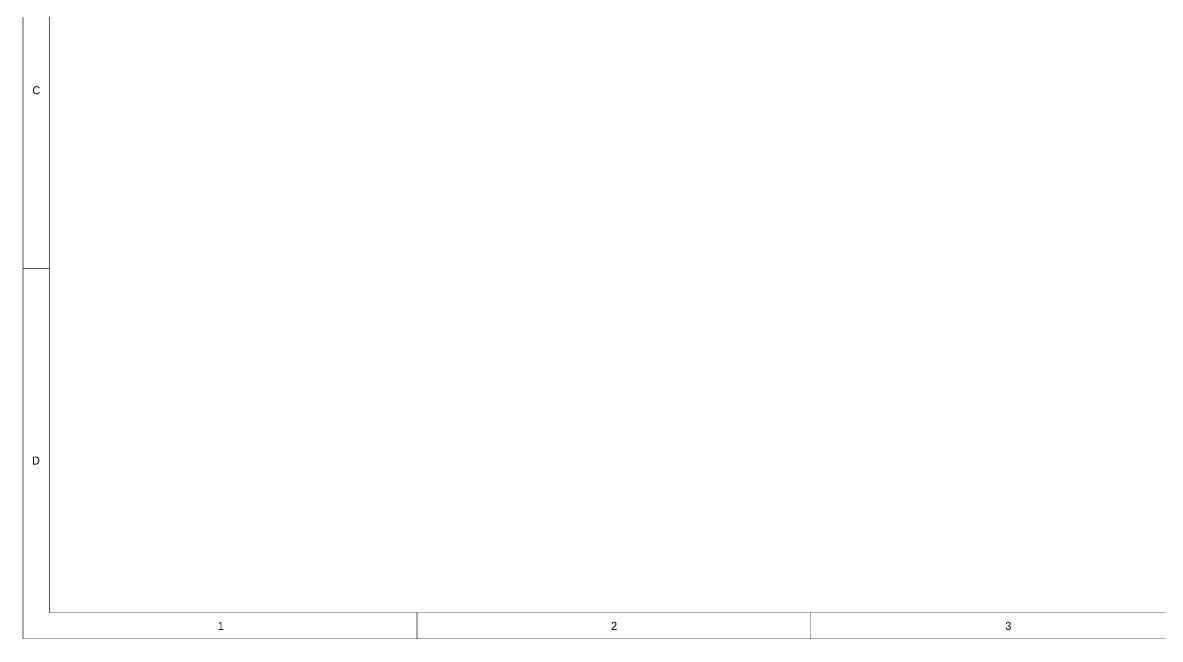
# Model space of a CAD drawing. Header units: millimetres. Extents: x 0 to 450, y 0 to 282.
# Drawn here: x 0 to 216.5, y 0 to 117.3 of the extents above; entities that cross this region are included whole.
import ezdxf

# ---------------------------------------------------------------- set-up
doc = ezdxf.new("R2010")
doc.units = ezdxf.units.MM
doc.layers.add('Sheet', color=255, linetype='Continuous')

msp = doc.modelspace()

# ---------------------------------------------------------------- linework, layer by layer
at = {"layer": 'Sheet', "const_width": 0.0991}
for points in [[(0, 282), (449.96, 282), (449.96, 0.04), (0, 0.04), (0, 282)], [(5, 277), (444.96, 277), (444.96, 5.04), (5, 5.04), (5, 277)], [(5, 70.5), (0, 70.5)], [(75, 5), (75, 0)], [(150, 5), (150, 0)]]:
    msp.add_lwpolyline(points, dxfattribs=at)

# ---------------------------------------------------------------- texts
at = {"layer": 'Sheet'}
for s, p in [('C', (1.8, 103.72)), ('D', (1.74, 33.22)), ('1', (37.1, 1.74)), ('2', (111.99, 1.74)), ('3', (187.05, 1.74))]:
    msp.add_text(s, height=1.52, dxfattribs=at).set_placement(p)

doc.saveas('drawing.dxf')
